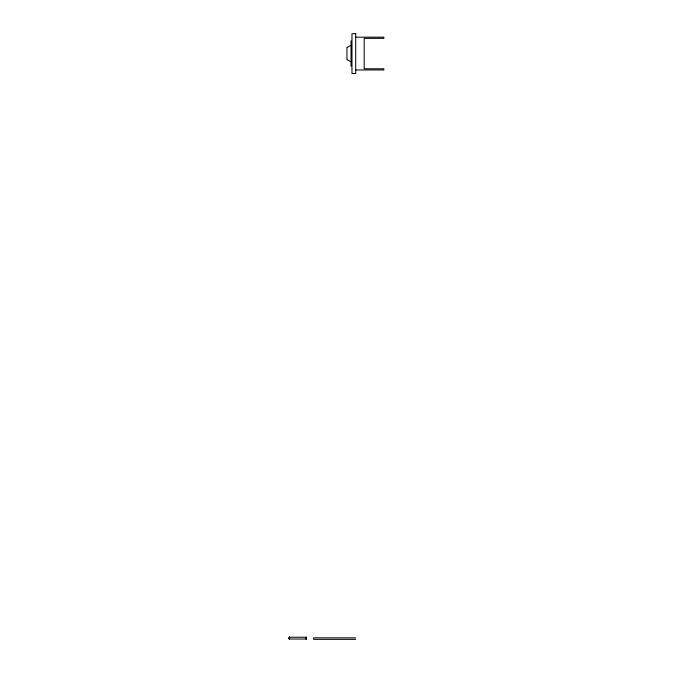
<?xml version="1.0" encoding="UTF-8"?>
<svg xmlns="http://www.w3.org/2000/svg" width="673" height="673" viewBox="0 0 673 673"><rect width="100%" height="100%" fill="white"/><g stroke="black" fill="none" stroke-linecap="round" stroke-linejoin="round"><path stroke-width="1.01" d="M350.347 45.638L347.554 47.261M355.723 37.166L383.846 37.166L383.846 38.353L364.202 38.353L364.202 68.781L383.846 68.781L383.846 69.967L355.723 69.967M355.723 637.853L313.643 637.853L313.643 639.35L355.723 639.35M289.154 639.022L306.434 639.022L306.434 637.238L289.154 637.238L289.154 639.022L289.289 637.238M347.554 59.872L350.347 61.495M351.037 40.843L351.037 66.291M346.957 47.261L346.957 59.872M306.232 637.238L306.19 639.022M306.03 637.238L306.148 639.022M289.558 637.238L289.558 639.022M289.356 637.238L289.356 639.022M355.723 33.65L351.971 33.65L351.971 73.483L355.723 73.483L355.723 33.65"/></g></svg>
